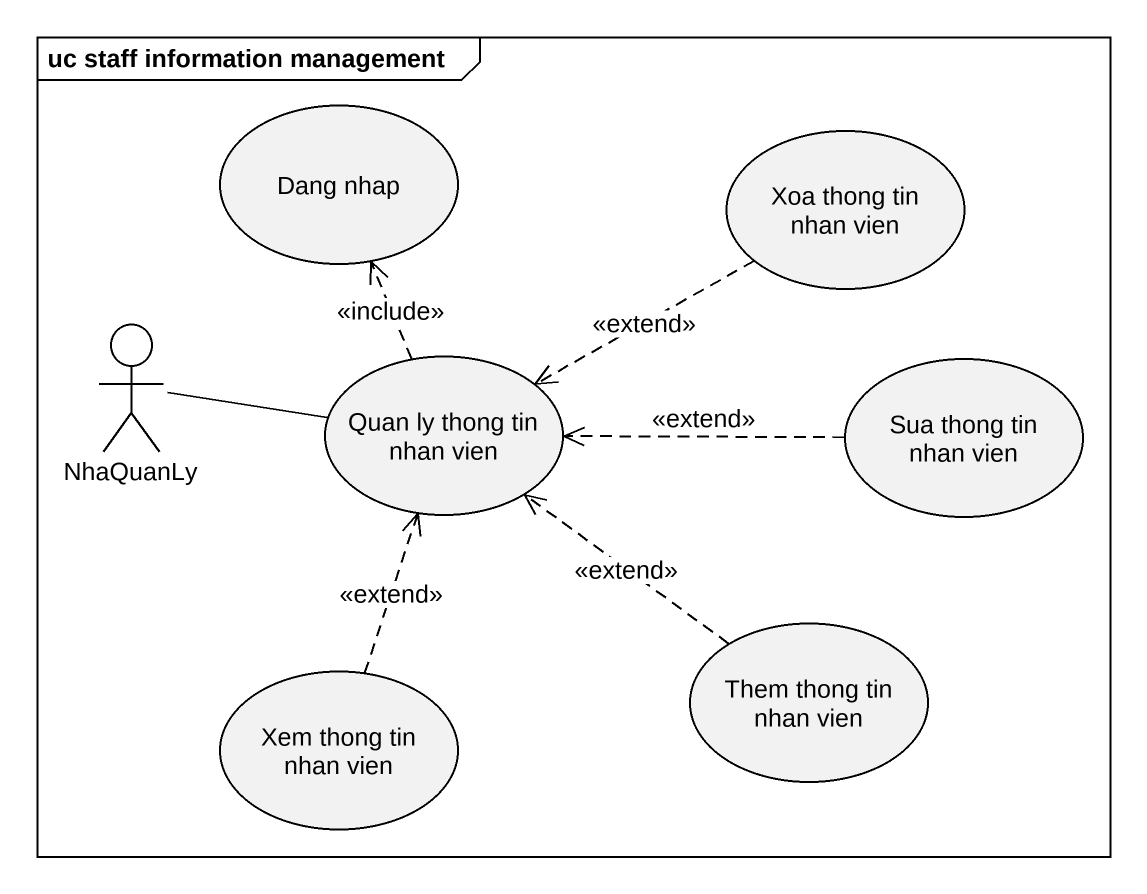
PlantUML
@startuml
mainframe uc staff information management
usecase "Dang nhap" as Dang_nhap
usecase "Xoa thong tin nhan vien" as Xoa_thong_tin_nhan_vien
actor NhaQuanLy
usecase "Quan ly thong tin nhan vien" as Quan_ly_thong_tin_nhan_vien
usecase "Sua thong tin nhan vien" as Sua_thong_tin_nhan_vien
usecase "Them thong tin nhan vien" as Them_thong_tin_nhan_vien
usecase "Xem thong tin nhan vien" as Xem_thong_tin_nhan_vien
Xoa_thong_tin_nhan_vien .left.> Quan_ly_thong_tin_nhan_vien : <<extend>>
NhaQuanLy -right- Quan_ly_thong_tin_nhan_vien
Quan_ly_thong_tin_nhan_vien .up.> Dang_nhap : <<include>>
Sua_thong_tin_nhan_vien .left.> Quan_ly_thong_tin_nhan_vien : <<extend>>
Them_thong_tin_nhan_vien .up.> Quan_ly_thong_tin_nhan_vien : <<extend>>
Xem_thong_tin_nhan_vien .up.> Quan_ly_thong_tin_nhan_vien : <<extend>>
@enduml
